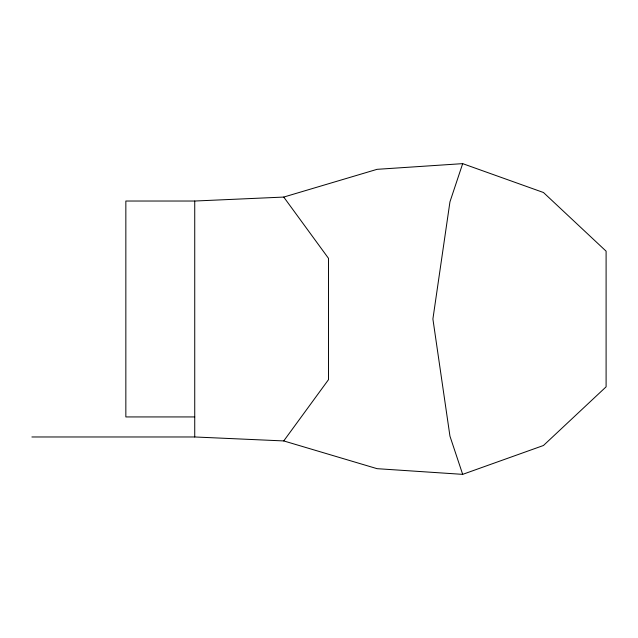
<?xml version="1.0" encoding="UTF-8"?>
<svg xmlns="http://www.w3.org/2000/svg" width="638" height="638" viewBox="0 0 638 638"><rect width="100%" height="100%" fill="white"/><g stroke="black" fill="none" stroke-linecap="round" stroke-linejoin="round"><path stroke-width="0.96" d="M462.678 163.639L449.95 201.847L432.899 319L449.95 436.153L462.678 474.361L543.464 445.491L606.1 386.827L606.1 251.173L543.464 192.509L462.678 163.639L377.09 169.325L283.743 197.07L194.734 201.026L125.846 201.026L125.846 416.933L194.734 416.933M31.9 436.974L194.734 436.974L283.743 440.93L328.498 379.658L328.498 258.342L283.743 197.07M462.678 474.361L377.09 468.675L283.743 440.93M194.734 201.026L194.734 436.974"/></g></svg>
